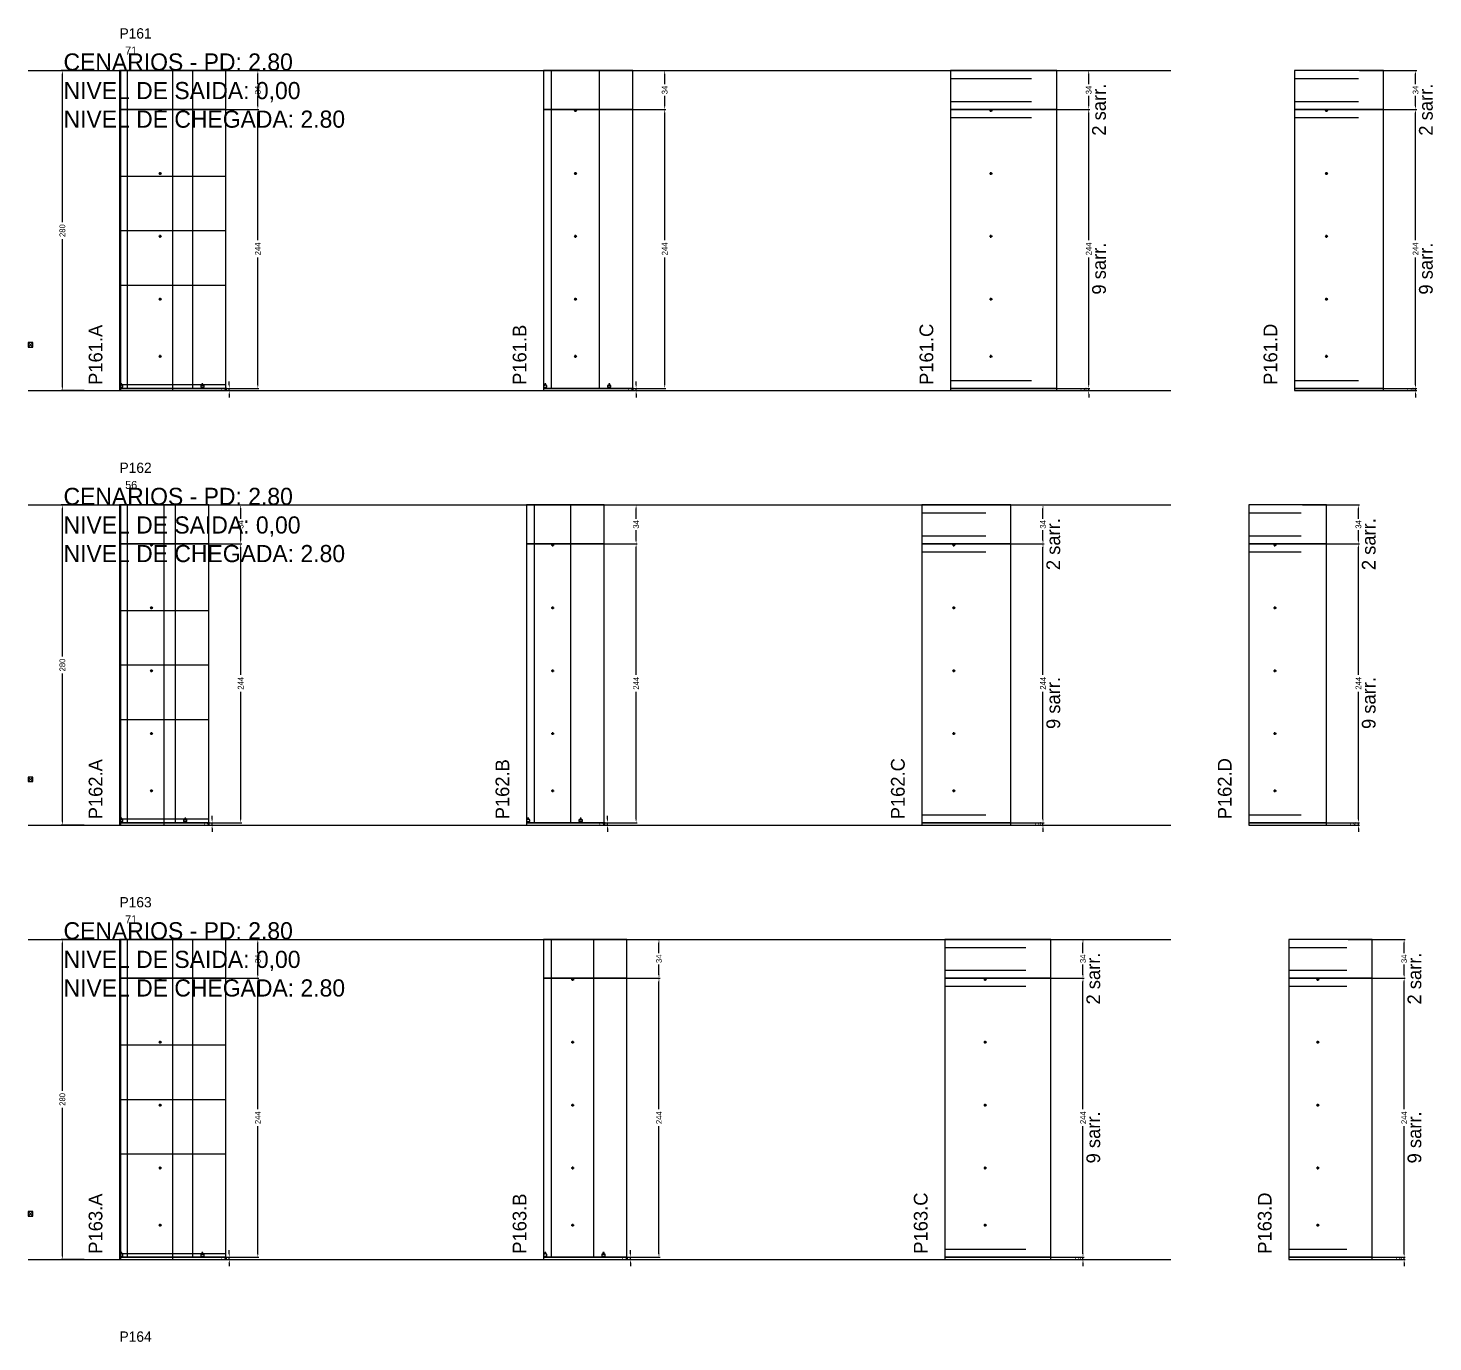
# Model space of a CAD drawing. Header units: centimetres. Extents: x -10500 to 4121, y -45226 to 295.
# Drawn here: x -7000 to -5771, y -42252 to -41103 of the extents above; entities that cross this region are included whole.
import ezdxf

# ---------------------------------------------------------------- set-up
doc = ezdxf.new("R2010")
doc.units = ezdxf.units.CM
doc.linetypes.add('DASHED', pattern=[2, -2])
for name, color, linetype in [('CHAPA', 140, 'Continuous'), ('COTA', 241, 'Continuous'), ('COTAS FURACAO', 16, 'Continuous'), ('Madeira', 30, 'Continuous'), ('MEIO_PONT', 160, 'Continuous'), ('NOMENCLATURA', 7, 'Continuous'), ('Nível', 160, 'Continuous'), ('Painéis', 200, 'Continuous'), ('Perfil Metálico', 150, 'Continuous'), ('SARR_2.2x7', 40, 'Continuous'), ('SARRAFO DE PRESSAO', 200, 'Continuous'), ('texto', 7, 'Continuous'), ('TEXTO_GERAL', 7, 'Continuous')]:
    doc.layers.add(name, color=color, linetype=linetype)
doc.dimstyles.new('PAINEL-NOVA', dxfattribs={"dimtxt": 5, "dimasz": 3, "dimexe": 1, "dimexo": 1, "dimgap": 1, "dimtad": 1, "dimcen": 2.5, "dimazin": 3, "dimtfac": 1, "dimtmove": 0, "dimatfit": 3})

# ---------------------------------------------------------------- blocks, each defined once
blk = doc.blocks.new('_CLOSEDFILLED')
at = {"color": 0, "linetype": 'BYBLOCK'}
blk.add_solid([(-1, 0.16), (0, 0), (-1, -0.16)], dxfattribs=at)
blk = doc.blocks.new('*D2809')
for p, q in [((-6951, -41140), (-6971, -41140)), ((-6970, -41272.5), (-6970, -41143)), ((-6970, -41417), (-6970, -41287.5)), ((-6951, -41420), (-6971, -41420))]:
    blk.add_line(p, q)
at = {"layer": 'Defpoints'}
for p in [(-6950, -41140), (-6970, -41420), (-6950, -41420)]:
    blk.add_point(p, dxfattribs=at)
at = {"layer": 'COTA', "xscale": 3, "yscale": 3}
for p, rotation in [((-6970, -41140), 90), ((-6970, -41420), 270)]:
    blk.add_blockref('_CLOSEDFILLED', p, dxfattribs=dict(at, rotation=rotation))
at = {"layer": 'COTA', "insert": (-6970, -41280), "char_height": 5, "attachment_point": 5, "rotation": 90}
blk.add_mtext('280', dxfattribs=at)
blk = doc.blocks.new('MULDURA')
at = {"layer": 'Paineis'}
for p, q in [((0, 0), (4, 4)), ((4, 0), (0, 4))]:
    blk.add_line(p, q, dxfattribs=at)
blk.add_lwpolyline([(0, 0), (4, 0), (4, 4), (0, 4)], close=True, dxfattribs=at)
blk = doc.blocks.new('*D2811')
for p, q in [((-6848, -41174), (-6798, -41174)), ((-6799, -41288.5), (-6799, -41177)), ((-6799, -41415), (-6799, -41303.5)), ((-6848, -41418), (-6798, -41418))]:
    blk.add_line(p, q)
at = {"layer": 'Defpoints'}
for p in [(-6849, -41174), (-6849, -41418), (-6799, -41418)]:
    blk.add_point(p, dxfattribs=at)
at = {"layer": 'COTA', "xscale": 3, "yscale": 3}
for p, rotation in [((-6799, -41174), 90), ((-6799, -41418), 270)]:
    blk.add_blockref('_CLOSEDFILLED', p, dxfattribs=dict(at, rotation=rotation))
at = {"layer": 'COTA', "insert": (-6799, -41296), "char_height": 5, "attachment_point": 5, "rotation": 90}
blk.add_mtext('244', dxfattribs=at)
blk = doc.blocks.new('*D2812')
for p, q in [((-6848, -41140), (-6798, -41140)), ((-6799, -41152), (-6799, -41143)), ((-6799, -41171), (-6799, -41162)), ((-6848, -41174), (-6798, -41174))]:
    blk.add_line(p, q)
at = {"layer": 'Defpoints'}
for p in [(-6849, -41140), (-6849, -41174), (-6799, -41174)]:
    blk.add_point(p, dxfattribs=at)
at = {"layer": 'COTA', "xscale": 3, "yscale": 3}
for p, rotation in [((-6799, -41140), 90), ((-6799, -41174), 270)]:
    blk.add_blockref('_CLOSEDFILLED', p, dxfattribs=dict(at, rotation=rotation))
at = {"layer": 'COTA', "insert": (-6799, -41157), "char_height": 5, "attachment_point": 5, "rotation": 90}
blk.add_mtext('34', dxfattribs=at)
blk = doc.blocks.new('SLIPTEE')
at = {"layer": 'Paineis'}
blk.add_lwpolyline([(0, 0), (3, 0), (3, 1.5), (2, 1.5), (2, 3), (1, 3), (1, 1.5), (0, 1.5)], close=True, dxfattribs=at)
blk = doc.blocks.new('SLIPTDD')
at = {"layer": 'Paineis'}
blk.add_line((0, 1.5), (3, 1.5), dxfattribs=at)
blk.add_lwpolyline([(0, 0), (3, 0), (3, 1.5), (2, 1.5), (2, 3), (1, 3), (1, 1.5), (0, 1.5)], close=True, dxfattribs=at)
blk = doc.blocks.new('furacao')
at = {"layer": 'COTAS FURACAO'}
for p, q in [((-1.2, 0), (1.2, 0)), ((0, -1.2), (0, 1.2))]:
    blk.add_line(p, q, dxfattribs=at)
blk.add_circle((0, 0), 0.8, dxfattribs=at)
blk = doc.blocks.new('*D2814')
for p, q in [((-6492, -41174), (-6442, -41174)), ((-6443, -41288.5), (-6443, -41177)), ((-6443, -41415), (-6443, -41303.5)), ((-6492, -41418), (-6442, -41418))]:
    blk.add_line(p, q)
at = {"layer": 'Defpoints'}
for p in [(-6493, -41174), (-6493, -41418), (-6443, -41418)]:
    blk.add_point(p, dxfattribs=at)
at = {"layer": 'COTA', "xscale": 3, "yscale": 3}
for p, rotation in [((-6443, -41174), 90), ((-6443, -41418), 270)]:
    blk.add_blockref('_CLOSEDFILLED', p, dxfattribs=dict(at, rotation=rotation))
at = {"layer": 'COTA', "insert": (-6443, -41296), "char_height": 5, "attachment_point": 5, "rotation": 90}
blk.add_mtext('244', dxfattribs=at)
blk = doc.blocks.new('*D2815')
for p, q in [((-6492, -41140), (-6442, -41140)), ((-6443, -41152), (-6443, -41143)), ((-6443, -41171), (-6443, -41162)), ((-6492, -41174), (-6442, -41174))]:
    blk.add_line(p, q)
at = {"layer": 'Defpoints'}
for p in [(-6493, -41140), (-6493, -41174), (-6443, -41174)]:
    blk.add_point(p, dxfattribs=at)
at = {"layer": 'COTA', "xscale": 3, "yscale": 3}
for p, rotation in [((-6443, -41140), 90), ((-6443, -41174), 270)]:
    blk.add_blockref('_CLOSEDFILLED', p, dxfattribs=dict(at, rotation=rotation))
at = {"layer": 'COTA', "insert": (-6443, -41157), "char_height": 5, "attachment_point": 5, "rotation": 90}
blk.add_mtext('34', dxfattribs=at)
blk = doc.blocks.new('*D2817')
for p, q in [((-6121, -41174), (-6071, -41174)), ((-6072, -41288.5), (-6072, -41177)), ((-6072, -41415), (-6072, -41303.5)), ((-6121, -41418), (-6071, -41418))]:
    blk.add_line(p, q)
at = {"layer": 'Defpoints'}
for p in [(-6122, -41174), (-6122, -41418), (-6072, -41418)]:
    blk.add_point(p, dxfattribs=at)
at = {"layer": 'COTA', "xscale": 3, "yscale": 3}
for p, rotation in [((-6072, -41174), 90), ((-6072, -41418), 270)]:
    blk.add_blockref('_CLOSEDFILLED', p, dxfattribs=dict(at, rotation=rotation))
at = {"layer": 'COTA', "insert": (-6072, -41296), "char_height": 5, "attachment_point": 5, "rotation": 90}
blk.add_mtext('244', dxfattribs=at)
blk = doc.blocks.new('*D2818')
for p, q in [((-6121, -41140), (-6071, -41140)), ((-6072, -41152), (-6072, -41143)), ((-6072, -41171), (-6072, -41162)), ((-6121, -41174), (-6071, -41174))]:
    blk.add_line(p, q)
at = {"layer": 'Defpoints'}
for p in [(-6122, -41140), (-6122, -41174), (-6072, -41174)]:
    blk.add_point(p, dxfattribs=at)
at = {"layer": 'COTA', "xscale": 3, "yscale": 3}
for p, rotation in [((-6072, -41140), 90), ((-6072, -41174), 270)]:
    blk.add_blockref('_CLOSEDFILLED', p, dxfattribs=dict(at, rotation=rotation))
at = {"layer": 'COTA', "insert": (-6072, -41157), "char_height": 5, "attachment_point": 5, "rotation": 90}
blk.add_mtext('34', dxfattribs=at)
blk = doc.blocks.new('*D2820')
for p, q in [((-5835, -41174), (-5785, -41174)), ((-5786, -41288.5), (-5786, -41177)), ((-5786, -41415), (-5786, -41303.5)), ((-5835, -41418), (-5785, -41418))]:
    blk.add_line(p, q)
at = {"layer": 'Defpoints'}
for p in [(-5836, -41174), (-5836, -41418), (-5786, -41418)]:
    blk.add_point(p, dxfattribs=at)
at = {"layer": 'COTA', "xscale": 3, "yscale": 3}
for p, rotation in [((-5786, -41174), 90), ((-5786, -41418), 270)]:
    blk.add_blockref('_CLOSEDFILLED', p, dxfattribs=dict(at, rotation=rotation))
at = {"layer": 'COTA', "insert": (-5786, -41296), "char_height": 5, "attachment_point": 5, "rotation": 90}
blk.add_mtext('244', dxfattribs=at)
blk = doc.blocks.new('*D2821')
for p, q in [((-5835, -41140), (-5785, -41140)), ((-5786, -41152), (-5786, -41143)), ((-5786, -41171), (-5786, -41162)), ((-5835, -41174), (-5785, -41174))]:
    blk.add_line(p, q)
at = {"layer": 'Defpoints'}
for p in [(-5836, -41140), (-5836, -41174), (-5786, -41174)]:
    blk.add_point(p, dxfattribs=at)
at = {"layer": 'COTA', "xscale": 3, "yscale": 3}
for p, rotation in [((-5786, -41140), 90), ((-5786, -41174), 270)]:
    blk.add_blockref('_CLOSEDFILLED', p, dxfattribs=dict(at, rotation=rotation))
at = {"layer": 'COTA', "insert": (-5786, -41157), "char_height": 5, "attachment_point": 5, "rotation": 90}
blk.add_mtext('34', dxfattribs=at)
blk = doc.blocks.new('*D2835')
for p, q in [((-6951, -41520), (-6971, -41520)), ((-6970, -41652.5), (-6970, -41523)), ((-6970, -41797), (-6970, -41667.5)), ((-6951, -41800), (-6971, -41800))]:
    blk.add_line(p, q)
at = {"layer": 'Defpoints'}
for p in [(-6950, -41520), (-6970, -41800), (-6950, -41800)]:
    blk.add_point(p, dxfattribs=at)
at = {"layer": 'COTA', "xscale": 3, "yscale": 3}
for p, rotation in [((-6970, -41520), 90), ((-6970, -41800), 270)]:
    blk.add_blockref('_CLOSEDFILLED', p, dxfattribs=dict(at, rotation=rotation))
at = {"layer": 'COTA', "insert": (-6970, -41660), "char_height": 5, "attachment_point": 5, "rotation": 90}
blk.add_mtext('280', dxfattribs=at)
blk = doc.blocks.new('*D2837')
for p, q in [((-6863, -41554), (-6813, -41554)), ((-6814, -41668.5), (-6814, -41557)), ((-6814, -41795), (-6814, -41683.5)), ((-6863, -41798), (-6813, -41798))]:
    blk.add_line(p, q)
at = {"layer": 'Defpoints'}
for p in [(-6864, -41554), (-6864, -41798), (-6814, -41798)]:
    blk.add_point(p, dxfattribs=at)
at = {"layer": 'COTA', "xscale": 3, "yscale": 3}
for p, rotation in [((-6814, -41554), 90), ((-6814, -41798), 270)]:
    blk.add_blockref('_CLOSEDFILLED', p, dxfattribs=dict(at, rotation=rotation))
at = {"layer": 'COTA', "insert": (-6814, -41676), "char_height": 5, "attachment_point": 5, "rotation": 90}
blk.add_mtext('244', dxfattribs=at)
blk = doc.blocks.new('*D2838')
for p, q in [((-6863, -41520), (-6813, -41520)), ((-6814, -41532), (-6814, -41523)), ((-6814, -41551), (-6814, -41542)), ((-6863, -41554), (-6813, -41554))]:
    blk.add_line(p, q)
at = {"layer": 'Defpoints'}
for p in [(-6864, -41520), (-6864, -41554), (-6814, -41554)]:
    blk.add_point(p, dxfattribs=at)
at = {"layer": 'COTA', "xscale": 3, "yscale": 3}
for p, rotation in [((-6814, -41520), 90), ((-6814, -41554), 270)]:
    blk.add_blockref('_CLOSEDFILLED', p, dxfattribs=dict(at, rotation=rotation))
at = {"layer": 'COTA', "insert": (-6814, -41537), "char_height": 5, "attachment_point": 5, "rotation": 90}
blk.add_mtext('34', dxfattribs=at)
blk = doc.blocks.new('*D2840')
for p, q in [((-6517, -41554), (-6467, -41554)), ((-6468, -41668.5), (-6468, -41557)), ((-6468, -41795), (-6468, -41683.5)), ((-6517, -41798), (-6467, -41798))]:
    blk.add_line(p, q)
at = {"layer": 'Defpoints'}
for p in [(-6518, -41554), (-6518, -41798), (-6468, -41798)]:
    blk.add_point(p, dxfattribs=at)
at = {"layer": 'COTA', "xscale": 3, "yscale": 3}
for p, rotation in [((-6468, -41554), 90), ((-6468, -41798), 270)]:
    blk.add_blockref('_CLOSEDFILLED', p, dxfattribs=dict(at, rotation=rotation))
at = {"layer": 'COTA', "insert": (-6468, -41676), "char_height": 5, "attachment_point": 5, "rotation": 90}
blk.add_mtext('244', dxfattribs=at)
blk = doc.blocks.new('*D2841')
for p, q in [((-6517, -41520), (-6467, -41520)), ((-6468, -41532), (-6468, -41523)), ((-6468, -41551), (-6468, -41542)), ((-6517, -41554), (-6467, -41554))]:
    blk.add_line(p, q)
at = {"layer": 'Defpoints'}
for p in [(-6518, -41520), (-6518, -41554), (-6468, -41554)]:
    blk.add_point(p, dxfattribs=at)
at = {"layer": 'COTA', "xscale": 3, "yscale": 3}
for p, rotation in [((-6468, -41520), 90), ((-6468, -41554), 270)]:
    blk.add_blockref('_CLOSEDFILLED', p, dxfattribs=dict(at, rotation=rotation))
at = {"layer": 'COTA', "insert": (-6468, -41537), "char_height": 5, "attachment_point": 5, "rotation": 90}
blk.add_mtext('34', dxfattribs=at)
blk = doc.blocks.new('*D2843')
for p, q in [((-6161, -41554), (-6111, -41554)), ((-6112, -41668.5), (-6112, -41557)), ((-6112, -41795), (-6112, -41683.5)), ((-6161, -41798), (-6111, -41798))]:
    blk.add_line(p, q)
at = {"layer": 'Defpoints'}
for p in [(-6162, -41554), (-6162, -41798), (-6112, -41798)]:
    blk.add_point(p, dxfattribs=at)
at = {"layer": 'COTA', "xscale": 3, "yscale": 3}
for p, rotation in [((-6112, -41554), 90), ((-6112, -41798), 270)]:
    blk.add_blockref('_CLOSEDFILLED', p, dxfattribs=dict(at, rotation=rotation))
at = {"layer": 'COTA', "insert": (-6112, -41676), "char_height": 5, "attachment_point": 5, "rotation": 90}
blk.add_mtext('244', dxfattribs=at)
blk = doc.blocks.new('*D2844')
for p, q in [((-6161, -41520), (-6111, -41520)), ((-6112, -41532), (-6112, -41523)), ((-6112, -41551), (-6112, -41542)), ((-6161, -41554), (-6111, -41554))]:
    blk.add_line(p, q)
at = {"layer": 'Defpoints'}
for p in [(-6162, -41520), (-6162, -41554), (-6112, -41554)]:
    blk.add_point(p, dxfattribs=at)
at = {"layer": 'COTA', "xscale": 3, "yscale": 3}
for p, rotation in [((-6112, -41520), 90), ((-6112, -41554), 270)]:
    blk.add_blockref('_CLOSEDFILLED', p, dxfattribs=dict(at, rotation=rotation))
at = {"layer": 'COTA', "insert": (-6112, -41537), "char_height": 5, "attachment_point": 5, "rotation": 90}
blk.add_mtext('34', dxfattribs=at)
blk = doc.blocks.new('*D2846')
for p, q in [((-5885, -41554), (-5835, -41554)), ((-5836, -41668.5), (-5836, -41557)), ((-5836, -41795), (-5836, -41683.5)), ((-5885, -41798), (-5835, -41798))]:
    blk.add_line(p, q)
at = {"layer": 'Defpoints'}
for p in [(-5886, -41554), (-5886, -41798), (-5836, -41798)]:
    blk.add_point(p, dxfattribs=at)
at = {"layer": 'COTA', "xscale": 3, "yscale": 3}
for p, rotation in [((-5836, -41554), 90), ((-5836, -41798), 270)]:
    blk.add_blockref('_CLOSEDFILLED', p, dxfattribs=dict(at, rotation=rotation))
at = {"layer": 'COTA', "insert": (-5836, -41676), "char_height": 5, "attachment_point": 5, "rotation": 90}
blk.add_mtext('244', dxfattribs=at)
blk = doc.blocks.new('*D2847')
for p, q in [((-5885, -41520), (-5835, -41520)), ((-5836, -41532), (-5836, -41523)), ((-5836, -41551), (-5836, -41542)), ((-5885, -41554), (-5835, -41554))]:
    blk.add_line(p, q)
at = {"layer": 'Defpoints'}
for p in [(-5886, -41520), (-5886, -41554), (-5836, -41554)]:
    blk.add_point(p, dxfattribs=at)
at = {"layer": 'COTA', "xscale": 3, "yscale": 3}
for p, rotation in [((-5836, -41520), 90), ((-5836, -41554), 270)]:
    blk.add_blockref('_CLOSEDFILLED', p, dxfattribs=dict(at, rotation=rotation))
at = {"layer": 'COTA', "insert": (-5836, -41537), "char_height": 5, "attachment_point": 5, "rotation": 90}
blk.add_mtext('34', dxfattribs=at)
blk = doc.blocks.new('*D2861')
for p, q in [((-6951, -41900), (-6971, -41900)), ((-6970, -42032.5), (-6970, -41903)), ((-6970, -42177), (-6970, -42047.5)), ((-6951, -42180), (-6971, -42180))]:
    blk.add_line(p, q)
at = {"layer": 'Defpoints'}
for p in [(-6950, -41900), (-6970, -42180), (-6950, -42180)]:
    blk.add_point(p, dxfattribs=at)
at = {"layer": 'COTA', "xscale": 3, "yscale": 3}
for p, rotation in [((-6970, -41900), 90), ((-6970, -42180), 270)]:
    blk.add_blockref('_CLOSEDFILLED', p, dxfattribs=dict(at, rotation=rotation))
at = {"layer": 'COTA', "insert": (-6970, -42040), "char_height": 5, "attachment_point": 5, "rotation": 90}
blk.add_mtext('280', dxfattribs=at)
blk = doc.blocks.new('*D2863')
for p, q in [((-6848, -41934), (-6798, -41934)), ((-6799, -42048.5), (-6799, -41937)), ((-6799, -42175), (-6799, -42063.5)), ((-6848, -42178), (-6798, -42178))]:
    blk.add_line(p, q)
at = {"layer": 'Defpoints'}
for p in [(-6849, -41934), (-6849, -42178), (-6799, -42178)]:
    blk.add_point(p, dxfattribs=at)
at = {"layer": 'COTA', "xscale": 3, "yscale": 3}
for p, rotation in [((-6799, -41934), 90), ((-6799, -42178), 270)]:
    blk.add_blockref('_CLOSEDFILLED', p, dxfattribs=dict(at, rotation=rotation))
at = {"layer": 'COTA', "insert": (-6799, -42056), "char_height": 5, "attachment_point": 5, "rotation": 90}
blk.add_mtext('244', dxfattribs=at)
blk = doc.blocks.new('*D2864')
for p, q in [((-6848, -41900), (-6798, -41900)), ((-6799, -41912), (-6799, -41903)), ((-6799, -41931), (-6799, -41922)), ((-6848, -41934), (-6798, -41934))]:
    blk.add_line(p, q)
at = {"layer": 'Defpoints'}
for p in [(-6849, -41900), (-6849, -41934), (-6799, -41934)]:
    blk.add_point(p, dxfattribs=at)
at = {"layer": 'COTA', "xscale": 3, "yscale": 3}
for p, rotation in [((-6799, -41900), 90), ((-6799, -41934), 270)]:
    blk.add_blockref('_CLOSEDFILLED', p, dxfattribs=dict(at, rotation=rotation))
at = {"layer": 'COTA', "insert": (-6799, -41917), "char_height": 5, "attachment_point": 5, "rotation": 90}
blk.add_mtext('34', dxfattribs=at)
blk = doc.blocks.new('*D2866')
for p, q in [((-6497, -41934), (-6447, -41934)), ((-6448, -42048.5), (-6448, -41937)), ((-6448, -42175), (-6448, -42063.5)), ((-6497, -42178), (-6447, -42178))]:
    blk.add_line(p, q)
at = {"layer": 'Defpoints'}
for p in [(-6498, -41934), (-6498, -42178), (-6448, -42178)]:
    blk.add_point(p, dxfattribs=at)
at = {"layer": 'COTA', "xscale": 3, "yscale": 3}
for p, rotation in [((-6448, -41934), 90), ((-6448, -42178), 270)]:
    blk.add_blockref('_CLOSEDFILLED', p, dxfattribs=dict(at, rotation=rotation))
at = {"layer": 'COTA', "insert": (-6448, -42056), "char_height": 5, "attachment_point": 5, "rotation": 90}
blk.add_mtext('244', dxfattribs=at)
blk = doc.blocks.new('*D2867')
for p, q in [((-6497, -41900), (-6447, -41900)), ((-6448, -41912), (-6448, -41903)), ((-6448, -41931), (-6448, -41922)), ((-6497, -41934), (-6447, -41934))]:
    blk.add_line(p, q)
at = {"layer": 'Defpoints'}
for p in [(-6498, -41900), (-6498, -41934), (-6448, -41934)]:
    blk.add_point(p, dxfattribs=at)
at = {"layer": 'COTA', "xscale": 3, "yscale": 3}
for p, rotation in [((-6448, -41900), 90), ((-6448, -41934), 270)]:
    blk.add_blockref('_CLOSEDFILLED', p, dxfattribs=dict(at, rotation=rotation))
at = {"layer": 'COTA', "insert": (-6448, -41917), "char_height": 5, "attachment_point": 5, "rotation": 90}
blk.add_mtext('34', dxfattribs=at)
blk = doc.blocks.new('*D2869')
for p, q in [((-6126, -41934), (-6076, -41934)), ((-6077, -42048.5), (-6077, -41937)), ((-6077, -42175), (-6077, -42063.5)), ((-6126, -42178), (-6076, -42178))]:
    blk.add_line(p, q)
at = {"layer": 'Defpoints'}
for p in [(-6127, -41934), (-6127, -42178), (-6077, -42178)]:
    blk.add_point(p, dxfattribs=at)
at = {"layer": 'COTA', "xscale": 3, "yscale": 3}
for p, rotation in [((-6077, -41934), 90), ((-6077, -42178), 270)]:
    blk.add_blockref('_CLOSEDFILLED', p, dxfattribs=dict(at, rotation=rotation))
at = {"layer": 'COTA', "insert": (-6077, -42056), "char_height": 5, "attachment_point": 5, "rotation": 90}
blk.add_mtext('244', dxfattribs=at)
blk = doc.blocks.new('*D2870')
for p, q in [((-6126, -41900), (-6076, -41900)), ((-6077, -41912), (-6077, -41903)), ((-6077, -41931), (-6077, -41922)), ((-6126, -41934), (-6076, -41934))]:
    blk.add_line(p, q)
at = {"layer": 'Defpoints'}
for p in [(-6127, -41900), (-6127, -41934), (-6077, -41934)]:
    blk.add_point(p, dxfattribs=at)
at = {"layer": 'COTA', "xscale": 3, "yscale": 3}
for p, rotation in [((-6077, -41900), 90), ((-6077, -41934), 270)]:
    blk.add_blockref('_CLOSEDFILLED', p, dxfattribs=dict(at, rotation=rotation))
at = {"layer": 'COTA', "insert": (-6077, -41917), "char_height": 5, "attachment_point": 5, "rotation": 90}
blk.add_mtext('34', dxfattribs=at)
blk = doc.blocks.new('*D2872')
for p, q in [((-5845, -41934), (-5795, -41934)), ((-5796, -42048.5), (-5796, -41937)), ((-5796, -42175), (-5796, -42063.5)), ((-5845, -42178), (-5795, -42178))]:
    blk.add_line(p, q)
at = {"layer": 'Defpoints'}
for p in [(-5846, -41934), (-5846, -42178), (-5796, -42178)]:
    blk.add_point(p, dxfattribs=at)
at = {"layer": 'COTA', "xscale": 3, "yscale": 3}
for p, rotation in [((-5796, -41934), 90), ((-5796, -42178), 270)]:
    blk.add_blockref('_CLOSEDFILLED', p, dxfattribs=dict(at, rotation=rotation))
at = {"layer": 'COTA', "insert": (-5796, -42056), "char_height": 5, "attachment_point": 5, "rotation": 90}
blk.add_mtext('244', dxfattribs=at)
blk = doc.blocks.new('*D2873')
for p, q in [((-5845, -41900), (-5795, -41900)), ((-5796, -41912), (-5796, -41903)), ((-5796, -41931), (-5796, -41922)), ((-5845, -41934), (-5795, -41934))]:
    blk.add_line(p, q)
at = {"layer": 'Defpoints'}
for p in [(-5846, -41900), (-5846, -41934), (-5796, -41934)]:
    blk.add_point(p, dxfattribs=at)
at = {"layer": 'COTA', "xscale": 3, "yscale": 3}
for p, rotation in [((-5796, -41900), 90), ((-5796, -41934), 270)]:
    blk.add_blockref('_CLOSEDFILLED', p, dxfattribs=dict(at, rotation=rotation))
at = {"layer": 'COTA', "insert": (-5796, -41917), "char_height": 5, "attachment_point": 5, "rotation": 90}
blk.add_mtext('34', dxfattribs=at)

msp = doc.modelspace()

# ---------------------------------------------------------------- linework, layer by layer
at = {"layer": 'CHAPA'}
for points in [[(-6920, -41420), (-6918.8, -41420), (-6918.8, -41140), (-6920, -41140)], [(-6920, -41800), (-6918.8, -41800), (-6918.8, -41520), (-6920, -41520)], [(-6920, -42180), (-6918.8, -42180), (-6918.8, -41900), (-6920, -41900)]]:
    msp.add_lwpolyline(points, close=True, dxfattribs=at)
at = {"layer": 'Madeira'}
for points in [[(-6920, -41232.4), (-6827, -41232.4)], [(-6920, -41327.6), (-6827, -41327.6)], [(-6920, -41612.4), (-6842, -41612.4)], [(-6920, -41707.6), (-6842, -41707.6)], [(-6920, -41992.4), (-6827, -41992.4)], [(-6920, -42087.6), (-6827, -42087.6)]]:
    msp.add_lwpolyline(points, dxfattribs=at)
at = {"layer": 'MEIO_PONT'}
for points in [[(-6920, -41280), (-6827, -41280)], [(-6920, -41660), (-6842, -41660)], [(-6920, -42040), (-6827, -42040)]]:
    msp.add_lwpolyline(points, dxfattribs=at)
at = {"layer": 'Nível', "linetype": 'DASHED'}
for points in [[(-7000, -41140), (-6000, -41140)], [(-7000, -41420), (-6000, -41420)], [(-7000, -41520), (-6000, -41520)], [(-7000, -41800), (-6000, -41800)], [(-7000, -41900), (-6000, -41900)], [(-7000, -42180), (-6000, -42180)]]:
    msp.add_lwpolyline(points, dxfattribs=at)
at = {"layer": 'Painéis'}
for points in [[(-6920, -41174), (-6827, -41174), (-6827, -41140), (-6920, -41140)], [(-6920, -41420), (-6827, -41420), (-6827, -41140), (-6920, -41140)], [(-6549, -41174), (-6471, -41174), (-6471, -41140), (-6549, -41140)], [(-6193, -41174), (-6100, -41174), (-6100, -41140), (-6193, -41140)], [(-5892, -41174), (-5814, -41174), (-5814, -41140), (-5892, -41140)], [(-6920, -41418), (-6827, -41418), (-6827, -41174), (-6920, -41174)], [(-6549, -41418), (-6471, -41418), (-6471, -41174), (-6549, -41174)], [(-6193, -41418), (-6100, -41418), (-6100, -41174), (-6193, -41174)], [(-5892, -41418), (-5814, -41418), (-5814, -41174), (-5892, -41174)], [(-6920, -41420), (-6827, -41420), (-6827, -41418), (-6920, -41418)], [(-6549, -41420), (-6471, -41420), (-6471, -41418), (-6549, -41418)], [(-6193, -41420), (-6100, -41420), (-6100, -41418), (-6193, -41418)], [(-5892, -41420), (-5814, -41420), (-5814, -41418), (-5892, -41418)], [(-6920, -41554), (-6842, -41554), (-6842, -41520), (-6920, -41520)], [(-6920, -41800), (-6842, -41800), (-6842, -41520), (-6920, -41520)], [(-6564, -41554), (-6496, -41554), (-6496, -41520), (-6564, -41520)], [(-6218, -41554), (-6140, -41554), (-6140, -41520), (-6218, -41520)], [(-5932, -41554), (-5864, -41554), (-5864, -41520), (-5932, -41520)], [(-6920, -41798), (-6842, -41798), (-6842, -41554), (-6920, -41554)], [(-6564, -41798), (-6496, -41798), (-6496, -41554), (-6564, -41554)], [(-6218, -41798), (-6140, -41798), (-6140, -41554), (-6218, -41554)], [(-5932, -41798), (-5864, -41798), (-5864, -41554), (-5932, -41554)], [(-6920, -41800), (-6842, -41800), (-6842, -41798), (-6920, -41798)], [(-6564, -41800), (-6496, -41800), (-6496, -41798), (-6564, -41798)], [(-6218, -41800), (-6140, -41800), (-6140, -41798), (-6218, -41798)], [(-5932, -41800), (-5864, -41800), (-5864, -41798), (-5932, -41798)], [(-6920, -41934), (-6827, -41934), (-6827, -41900), (-6920, -41900)], [(-6920, -42180), (-6827, -42180), (-6827, -41900), (-6920, -41900)], [(-6549, -41934), (-6476, -41934), (-6476, -41900), (-6549, -41900)], [(-6198, -41934), (-6105, -41934), (-6105, -41900), (-6198, -41900)], [(-5897, -41934), (-5824, -41934), (-5824, -41900), (-5897, -41900)], [(-6920, -42178), (-6827, -42178), (-6827, -41934), (-6920, -41934)], [(-6549, -42178), (-6476, -42178), (-6476, -41934), (-6549, -41934)], [(-6198, -42178), (-6105, -42178), (-6105, -41934), (-6198, -41934)], [(-5897, -42178), (-5824, -42178), (-5824, -41934), (-5897, -41934)], [(-6920, -42180), (-6827, -42180), (-6827, -42178), (-6920, -42178)], [(-6549, -42180), (-6476, -42180), (-6476, -42178), (-6549, -42178)], [(-6198, -42180), (-6105, -42180), (-6105, -42178), (-6198, -42178)], [(-5897, -42180), (-5824, -42180), (-5824, -42178), (-5897, -42178)]]:
    msp.add_lwpolyline(points, close=True, dxfattribs=at)
at = {"layer": 'Perfil Metálico'}
for p, q in [((-6873.5, -41420), (-6873.5, -41140)), ((-6881, -41800), (-6881, -41520)), ((-6873.5, -42180), (-6873.5, -41900))]:
    msp.add_line(p, q, dxfattribs=at)
at = {"layer": 'SARR_2.2x7'}
for points in [[(-6913, -41174), (-6913, -41140)], [(-6856, -41174), (-6856, -41140)], [(-6542, -41174), (-6542, -41140)], [(-6500, -41174), (-6500, -41140)], [(-6193, -41147), (-6122, -41147)], [(-5892, -41147), (-5836, -41147)], [(-6193, -41167), (-6122, -41167)], [(-5892, -41167), (-5836, -41167)], [(-6193, -41181), (-6122, -41181)], [(-5892, -41181), (-5836, -41181)], [(-6193, -41411), (-6122, -41411)], [(-5892, -41411), (-5836, -41411)], [(-6913, -41554), (-6913, -41520)], [(-6871, -41554), (-6871, -41520)], [(-6557, -41554), (-6557, -41520)], [(-6525, -41554), (-6525, -41520)], [(-6218, -41527), (-6162, -41527)], [(-5932, -41527), (-5886, -41527)], [(-6218, -41547), (-6162, -41547)], [(-5932, -41547), (-5886, -41547)], [(-6218, -41561), (-6162, -41561)], [(-5932, -41561), (-5886, -41561)], [(-6218, -41791), (-6162, -41791)], [(-5932, -41791), (-5886, -41791)], [(-6913, -41934), (-6913, -41900)], [(-6856, -41934), (-6856, -41900)], [(-6542, -41934), (-6542, -41900)], [(-6505, -41934), (-6505, -41900)], [(-6198, -41907), (-6127, -41907)], [(-5897, -41907), (-5846, -41907)], [(-6198, -41927), (-6127, -41927)], [(-5897, -41927), (-5846, -41927)], [(-6198, -41941), (-6127, -41941)], [(-5897, -41941), (-5846, -41941)], [(-6198, -42171), (-6127, -42171)], [(-5897, -42171), (-5846, -42171)]]:
    msp.add_lwpolyline(points, dxfattribs=at)
at = {"layer": 'SARR_2.2x7', "linetype": 'DASHED'}
for points in [[(-6913, -41418), (-6913, -41174)], [(-6856, -41418), (-6856, -41174)], [(-6542, -41418), (-6542, -41174)], [(-6500, -41418), (-6500, -41174)], [(-6913, -41798), (-6913, -41554)], [(-6871, -41798), (-6871, -41554)], [(-6557, -41798), (-6557, -41554)], [(-6525, -41798), (-6525, -41554)], [(-6913, -42178), (-6913, -41934)], [(-6856, -42178), (-6856, -41934)], [(-6542, -42178), (-6542, -41934)], [(-6505, -42178), (-6505, -41934)]]:
    msp.add_lwpolyline(points, dxfattribs=at)
at = {"layer": 'SARRAFO DE PRESSAO'}
for points in [[(-6920, -41420), (-6827, -41420), (-6827, -41415), (-6920, -41415)], [(-6920, -41800), (-6842, -41800), (-6842, -41795), (-6920, -41795)], [(-6920, -42180), (-6827, -42180), (-6827, -42175), (-6920, -42175)]]:
    msp.add_lwpolyline(points, close=True, dxfattribs=at)

# ---------------------------------------------------------------- block references
at = {"layer": 'COTA'}
for name, p in [('furacao', (-6884.5, -41175)), ('furacao', (-6521, -41175)), ('furacao', (-6157.5, -41175)), ('furacao', (-5864, -41175)), ('furacao', (-6884.5, -41230)), ('furacao', (-6521, -41230)), ('furacao', (-6157.5, -41230)), ('furacao', (-5864, -41230)), ('furacao', (-6884.5, -41285)), ('furacao', (-6521, -41285)), ('furacao', (-6157.5, -41285)), ('furacao', (-5864, -41285)), ('furacao', (-6884.5, -41340)), ('furacao', (-6521, -41340)), ('furacao', (-6157.5, -41340)), ('furacao', (-5864, -41340)), ('MULDURA', (-7000, -41382)), ('furacao', (-6884.5, -41390)), ('furacao', (-6521, -41390)), ('furacao', (-6157.5, -41390)), ('furacao', (-5864, -41390)), ('SLIPTEE', (-6920, -41417)), ('SLIPTDD', (-6849, -41417)), ('SLIPTEE', (-6549, -41417)), ('SLIPTDD', (-6493, -41417)), ('furacao', (-6892, -41555)), ('furacao', (-6541, -41555)), ('furacao', (-6190, -41555)), ('furacao', (-5909, -41555)), ('furacao', (-6892, -41610)), ('furacao', (-6541, -41610)), ('furacao', (-6190, -41610)), ('furacao', (-5909, -41610)), ('furacao', (-6892, -41665)), ('furacao', (-6541, -41665)), ('furacao', (-6190, -41665)), ('furacao', (-5909, -41665)), ('furacao', (-6892, -41720)), ('furacao', (-6541, -41720)), ('furacao', (-6190, -41720)), ('furacao', (-5909, -41720)), ('MULDURA', (-7000, -41762)), ('furacao', (-6892, -41770)), ('furacao', (-6541, -41770)), ('furacao', (-6190, -41770)), ('furacao', (-5909, -41770)), ('SLIPTEE', (-6920, -41797)), ('SLIPTDD', (-6864, -41797)), ('SLIPTEE', (-6564, -41797)), ('SLIPTDD', (-6518, -41797)), ('furacao', (-6884.5, -41935)), ('furacao', (-6523.5, -41935)), ('furacao', (-6162.5, -41935)), ('furacao', (-5871.5, -41935)), ('furacao', (-6884.5, -41990)), ('furacao', (-6523.5, -41990)), ('furacao', (-6162.5, -41990)), ('furacao', (-5871.5, -41990)), ('furacao', (-6884.5, -42045)), ('furacao', (-6523.5, -42045)), ('furacao', (-6162.5, -42045)), ('furacao', (-5871.5, -42045)), ('furacao', (-6884.5, -42100)), ('furacao', (-6523.5, -42100)), ('furacao', (-6162.5, -42100)), ('furacao', (-5871.5, -42100)), ('MULDURA', (-7000, -42142)), ('furacao', (-6884.5, -42150)), ('furacao', (-6523.5, -42150)), ('furacao', (-6162.5, -42150)), ('furacao', (-5871.5, -42150)), ('SLIPTEE', (-6920, -42177)), ('SLIPTDD', (-6849, -42177)), ('SLIPTEE', (-6549, -42177)), ('SLIPTDD', (-6498, -42177))]:
    msp.add_blockref(name, p, dxfattribs=at)

# ---------------------------------------------------------------- texts
at = {"layer": 'NOMENCLATURA'}
for s, p in [('CENARIOS - PD: 2.80', (-6969, -41140)), ('NIVEL DE SAIDA: 0,00', (-6969, -41165)), ('NIVEL DE CHEGADA: 2.80', (-6969, -41190)), ('CENARIOS - PD: 2.80', (-6969, -41520)), ('NIVEL DE SAIDA: 0,00', (-6969, -41545)), ('NIVEL DE CHEGADA: 2.80', (-6969, -41570)), ('CENARIOS - PD: 2.80', (-6969, -41900)), ('NIVEL DE SAIDA: 0,00', (-6969, -41925)), ('NIVEL DE CHEGADA: 2.80', (-6969, -41950))]:
    msp.add_text(s, height=15, dxfattribs=at).set_placement(p)
for s, p in [('2 sarr.', (-6057, -41197)), ('2 sarr.', (-5771, -41197)), ('9 sarr.', (-6057, -41336)), ('9 sarr.', (-5771, -41336)), ('P161.A', (-6935, -41415)), ('P161.B', (-6564, -41415)), ('P161.C', (-6208, -41415)), ('P161.D', (-5907, -41415)), ('2 sarr.', (-6097, -41577)), ('2 sarr.', (-5821, -41577)), ('9 sarr.', (-6097, -41716)), ('9 sarr.', (-5821, -41716)), ('P162.A', (-6935, -41795)), ('P162.C', (-6233, -41795)), ('P162.D', (-5947, -41795)), ('P162.B', (-6579, -41795)), ('2 sarr.', (-6062, -41957)), ('2 sarr.', (-5781, -41957)), ('9 sarr.', (-6062, -42096)), ('9 sarr.', (-5781, -42096)), ('P163.A', (-6935, -42175)), ('P163.B', (-6564, -42175)), ('P163.C', (-6213, -42175)), ('P163.D', (-5912, -42175))]:
    msp.add_text(s, height=12, rotation=90, dxfattribs=at).set_placement(p)
at = {"layer": 'texto'}
for s, p in [('71', (-6915, -41126)), ('56', (-6915, -41506)), ('71', (-6915, -41886))]:
    msp.add_text(s, height=7, dxfattribs=at).set_placement(p)
at = {"layer": 'TEXTO_GERAL'}
for s, p in [('P161', (-6920, -41112)), ('P162', (-6920, -41492)), ('P163', (-6920, -41872)), ('P164', (-6920, -42252))]:
    msp.add_text(s, height=9, dxfattribs=at).set_placement(p)

# ---------------------------------------------------------------- dimensions: what is measured, and where the dimension line sits
at = {"layer": 'COTA'}
for base, p1, p2, picture, middle in [((-6970, -41420), (-6950, -41420), (-6950, -41140), '*D2809', (-6970, -41280)), ((-6799, -41174), (-6849, -41174), (-6849, -41140), '*D2812', (-6799, -41157)), ((-6443, -41174), (-6493, -41174), (-6493, -41140), '*D2815', (-6443, -41157)), ((-6072, -41174), (-6122, -41174), (-6122, -41140), '*D2818', (-6072, -41157)), ((-5786, -41174), (-5836, -41174), (-5836, -41140), '*D2821', (-5786, -41157)), ((-6799, -41418), (-6849, -41418), (-6849, -41174), '*D2811', (-6799, -41296)), ((-6443, -41418), (-6493, -41418), (-6493, -41174), '*D2814', (-6443, -41296)), ((-6072, -41418), (-6122, -41418), (-6122, -41174), '*D2817', (-6072, -41296)), ((-5786, -41418), (-5836, -41418), (-5836, -41174), '*D2820', (-5786, -41296)), ((-6970, -41800), (-6950, -41800), (-6950, -41520), '*D2835', (-6970, -41660)), ((-6814, -41554), (-6864, -41554), (-6864, -41520), '*D2838', (-6814, -41537)), ((-6468, -41554), (-6518, -41554), (-6518, -41520), '*D2841', (-6468, -41537)), ((-6112, -41554), (-6162, -41554), (-6162, -41520), '*D2844', (-6112, -41537)), ((-5836, -41554), (-5886, -41554), (-5886, -41520), '*D2847', (-5836, -41537)), ((-6814, -41798), (-6864, -41798), (-6864, -41554), '*D2837', (-6814, -41676)), ((-6468, -41798), (-6518, -41798), (-6518, -41554), '*D2840', (-6468, -41676)), ((-6112, -41798), (-6162, -41798), (-6162, -41554), '*D2843', (-6112, -41676)), ((-5836, -41798), (-5886, -41798), (-5886, -41554), '*D2846', (-5836, -41676)), ((-6970, -42180), (-6950, -42180), (-6950, -41900), '*D2861', (-6970, -42040)), ((-6799, -41934), (-6849, -41934), (-6849, -41900), '*D2864', (-6799, -41917)), ((-6448, -41934), (-6498, -41934), (-6498, -41900), '*D2867', (-6448, -41917)), ((-6077, -41934), (-6127, -41934), (-6127, -41900), '*D2870', (-6077, -41917)), ((-5796, -41934), (-5846, -41934), (-5846, -41900), '*D2873', (-5796, -41917)), ((-6799, -42178), (-6849, -42178), (-6849, -41934), '*D2863', (-6799, -42056)), ((-6448, -42178), (-6498, -42178), (-6498, -41934), '*D2866', (-6448, -42056)), ((-6077, -42178), (-6127, -42178), (-6127, -41934), '*D2869', (-6077, -42056)), ((-5796, -42178), (-5846, -42178), (-5846, -41934), '*D2872', (-5796, -42056))]:
    dim = msp.add_linear_dim(base=base, p1=p1, p2=p2, angle=90, dimstyle='PAINEL-NOVA', dxfattribs=at)
    dim.commit()
    dim.dimension.update_dxf_attribs({"geometry": picture, "text_midpoint": middle})
for base, p1, p2 in [((-6824, -41420), (-6849, -41420), (-6849, -41418)), ((-6468, -41420), (-6493, -41420), (-6493, -41418)), ((-6072, -41420), (-6122, -41420), (-6122, -41418)), ((-5786, -41420), (-5836, -41420), (-5836, -41418)), ((-6839, -41800), (-6864, -41800), (-6864, -41798)), ((-6493, -41800), (-6518, -41800), (-6518, -41798)), ((-6112, -41800), (-6162, -41800), (-6162, -41798)), ((-5836, -41800), (-5886, -41800), (-5886, -41798)), ((-6824, -42180), (-6849, -42180), (-6849, -42178)), ((-6473, -42180), (-6498, -42180), (-6498, -42178)), ((-6077, -42180), (-6127, -42180), (-6127, -42178)), ((-5796, -42180), (-5846, -42180), (-5846, -42178))]:
    msp.add_linear_dim(base=base, p1=p1, p2=p2, angle=90, dimstyle='PAINEL-NOVA', dxfattribs=at).render()

doc.saveas('drawing.dxf')
